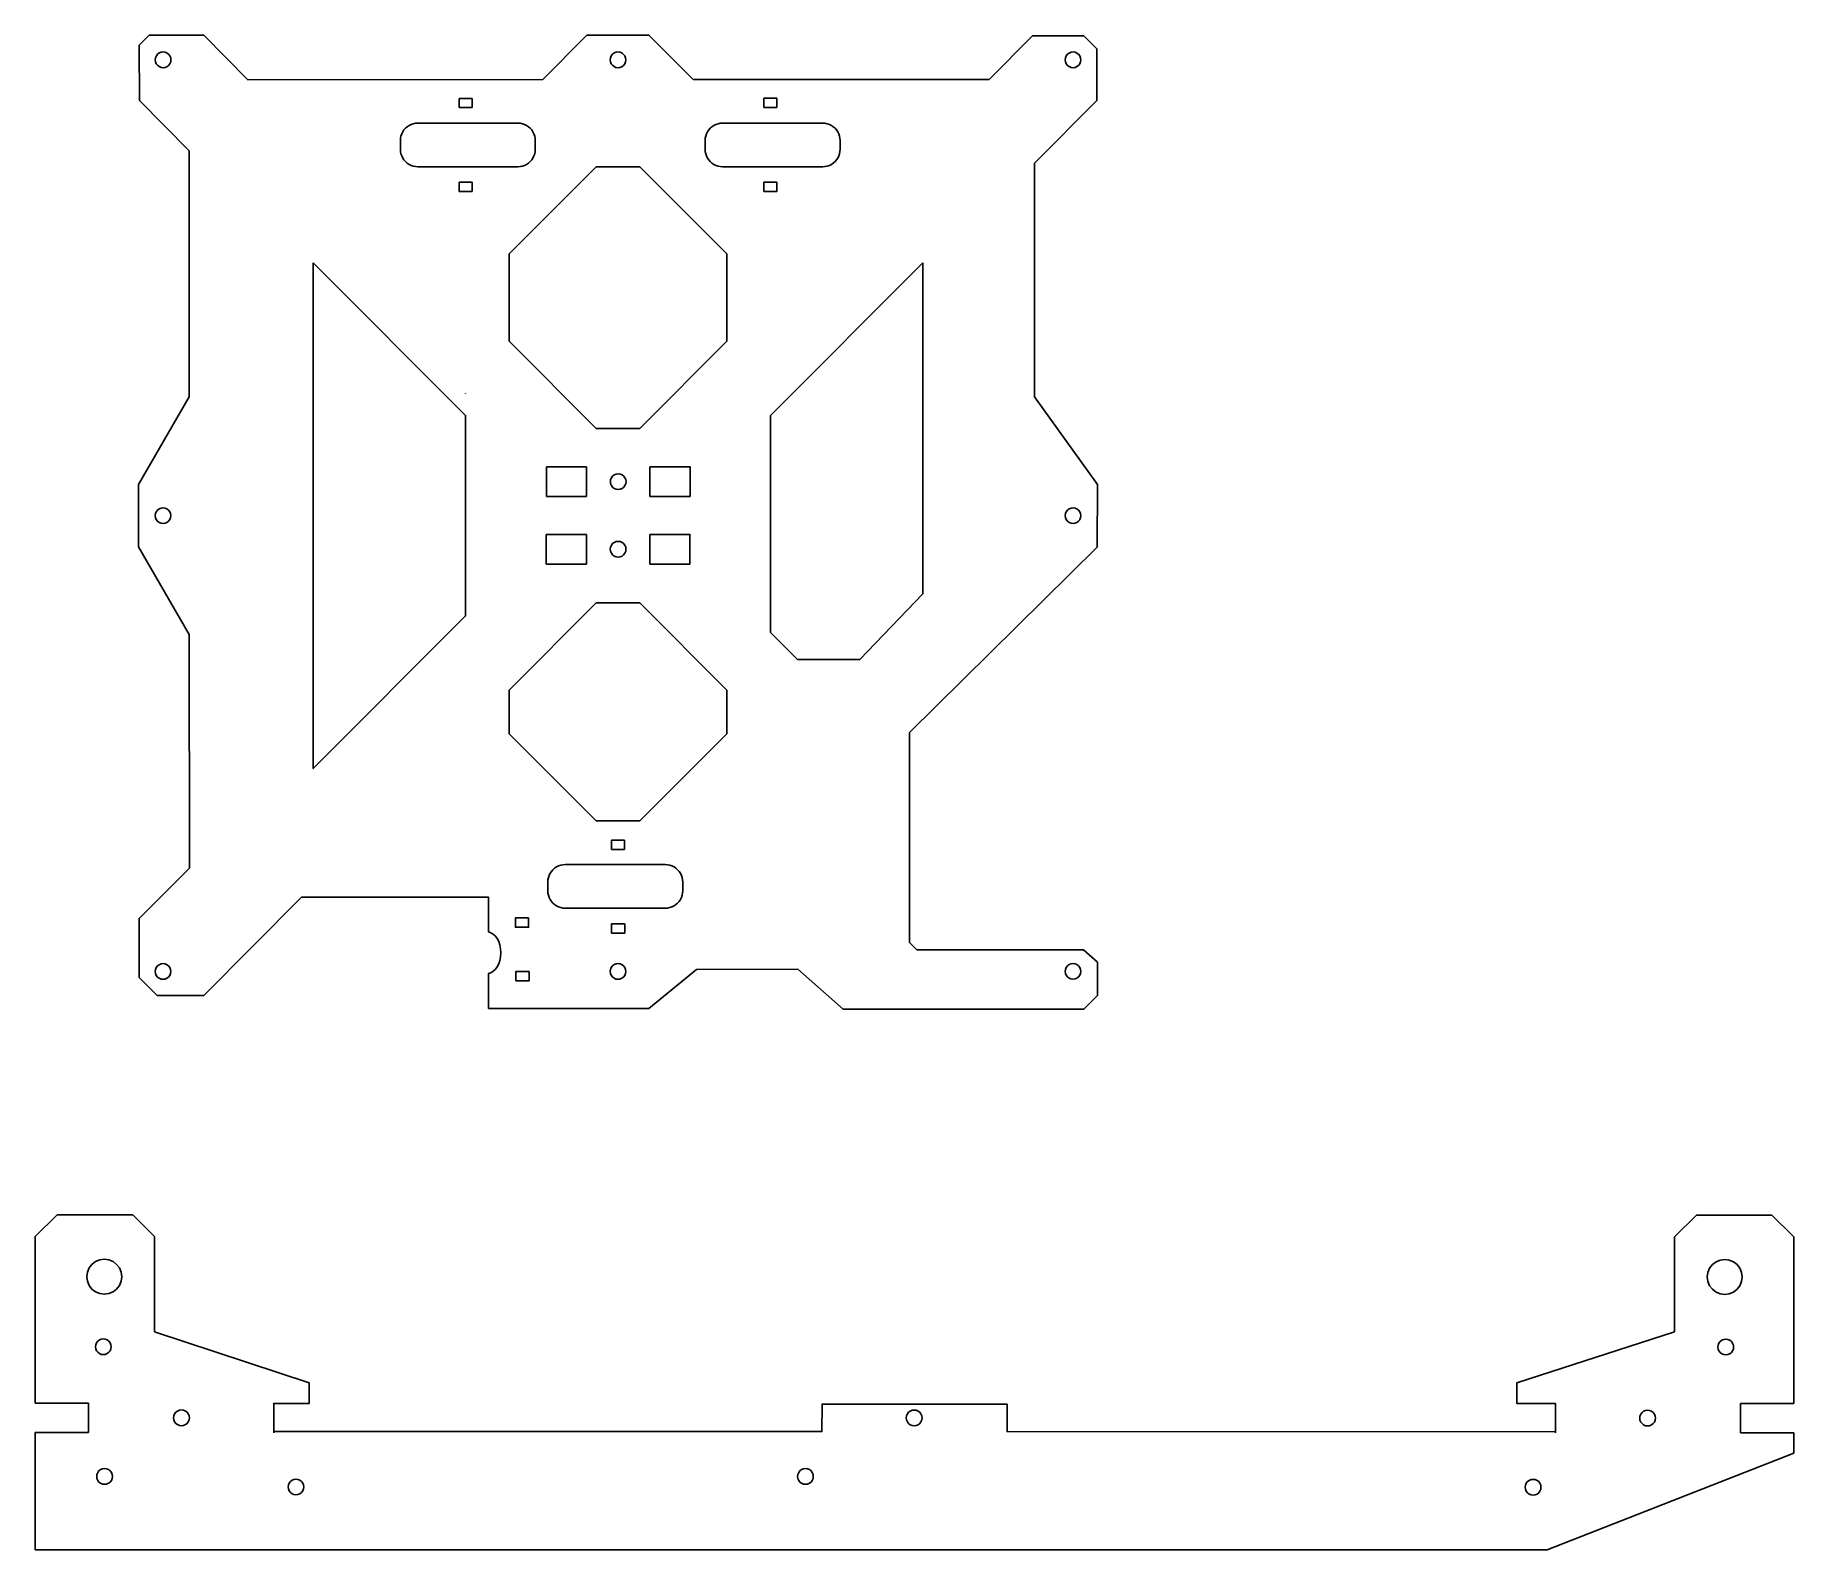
# Model space of a CAD drawing. Extents: x -201 to 202, y -27 to 321.
import ezdxf

# ---------------------------------------------------------------- set-up
doc = ezdxf.new("R2010")
doc.units = 0
doc.layers.add('Layer_1', color=7, linetype='CONTINUOUS')

msp = doc.modelspace()

# ---------------------------------------------------------------- linework, layer by layer
at = {"layer": 'Layer_1', "color": 4}
msp.add_lwpolyline([(-97.231646, 97.600207), (-60.434687, 97.574242), (-49.558487, 106.564036), (-26.308313, 106.630754), (-15.956073, 97.407421), (39.263693, 97.407421), (42.406782, 100.550502), (42.406782, 108.182722), (39.19905, 111.017136), (0.995762, 111.017136), (-0.695698, 112.733922), (-0.686808, 160.900478), (42.330641, 203.396005), (42.402069, 217.710034), (27.934229, 237.862422), (27.952065, 291.433788), (42.249812, 305.765794), (42.249812, 317.58797), (39.255802, 320.587908), (27.451575, 320.587908), (17.528484, 310.601333), (-50.29094, 310.588069), (-60.437845, 320.755181), (-74.652022, 320.755181), (-84.798956, 310.588069), (-152.393935, 310.544494), (-162.508636, 320.75408), (-175.015203, 320.75408), (-177.27505, 318.467346), (-177.258624, 305.753207), (-165.81707, 294.232472), (-165.81707, 237.862309), (-177.462688, 217.709921), (-177.462688, 203.467379), (-165.81707, 183.31499), (-165.76005, 129.782854), (-177.310429, 118.233869), (-177.310429, 104.718388), (-173.187529, 100.589476), (-162.512192, 100.589505), (-140.067874, 123.143181), (-97.200489, 123.100001), (-97.222784, 115.173451), (-96.663518, 114.950354), (-96.129114, 114.616118), (-95.645515, 114.160922), (-95.224171, 113.60311), (-94.87653, 112.927018), (-94.61404, 112.151048), (-94.44815, 111.293544), (-94.390309, 110.372879), (-94.44815, 109.452242), (-94.61404, 108.594738), (-94.87653, 107.818768), (-95.224171, 107.142676), (-95.645515, 106.584864), (-96.129114, 106.129668), (-96.663518, 105.795432), (-97.226682, 105.581536), (-97.231646, 97.600207)], dxfattribs=at)
at = {"layer": 'Layer_1', "color": 7}
for points in [[(-173.540928, 315.583656), (-173.607335, 315.118469), (-173.551342, 314.652012), (-173.376731, 314.215838), (-173.09544, 313.83989), (-172.726604, 313.549709), (-172.295368, 313.365051), (-171.831141, 313.298503), (-171.365559, 313.354637), (-170.930288, 313.529614), (-170.555073, 313.81147), (-170.265457, 314.181012), (-170.081194, 314.613122), (-170.014759, 315.078252), (-170.07078, 315.544794), (-170.245391, 315.98094), (-170.52671, 316.356888), (-170.895518, 316.647098), (-171.326754, 316.831671), (-171.790981, 316.898275), (-172.256563, 316.842141), (-172.691806, 316.667192), (-173.06702, 316.385308), (-173.356665, 316.015766), (-173.540928, 315.583656)], [(-67.975819, 316.842141), (-68.411062, 316.667192), (-68.786276, 316.385308), (-69.075893, 316.015766), (-69.260212, 315.583656), (-69.326591, 315.118469), (-69.270598, 314.651984), (-69.095987, 314.215838), (-68.814668, 313.83989), (-68.445832, 313.549709), (-68.014624, 313.365051), (-67.550397, 313.298503), (-67.084787, 313.354637), (-66.649572, 313.529614), (-66.274357, 313.81147), (-65.984713, 314.181012), (-65.800422, 314.613122), (-65.734015, 315.078252), (-65.790036, 315.544794), (-65.964647, 315.98094), (-66.245938, 316.356888), (-66.614774, 316.647098), (-67.045981, 316.831671), (-67.510208, 316.898275), (-67.975819, 316.842141)], [(35.215435, 315.998382), (35.03597, 315.564211), (34.974756, 315.098403), (35.03597, 314.632567), (35.215435, 314.198396), (35.500903, 313.825609), (35.872984, 313.539577), (36.306224, 313.359745), (36.771157, 313.298418), (37.23609, 313.359745), (37.669357, 313.539577), (38.041411, 313.825609), (38.326907, 314.198396), (38.506372, 314.632567), (38.567558, 315.098403), (38.507275, 315.517672), (38.507275, 315.564211)], [(37.23609, 316.837061), (36.771157, 316.89836), (36.306224, 316.837061), (35.872984, 316.657229), (35.500903, 316.371169), (35.215435, 315.998382)], [(37.23609, 316.837061), (37.669357, 316.657229)], [(38.506372, 315.564211), (38.326907, 315.998382), (38.041411, 316.371169), (37.669357, 316.657229)], [(-103.968764, 306.270097), (-103.968764, 304.135453)], [(-100.943266, 306.270097), (-103.968764, 306.270097)], [(-103.968764, 304.135453), (-100.943266, 304.135453)], [(-100.943266, 304.135453), (-100.943266, 306.270097)], [(-34.123788, 306.288244), (-34.123788, 304.1536)], [(-31.09829, 306.288244), (-34.123788, 306.288244)], [(-34.123788, 304.1536), (-31.09829, 304.1536)], [(-31.09829, 304.1536), (-31.09829, 306.288244)], [(-116.895541, 298.588149), (-117.126484, 298.118898), (-117.29435, 297.623429)], [(-116.261134, 299.416556), (-116.60542, 299.023166), (-116.895541, 298.588149)], [(-115.868535, 299.761573), (-116.261134, 299.416556)], [(-115.434364, 300.052205), (-115.868535, 299.761573)], [(-114.966044, 300.283656), (-115.434364, 300.052205)], [(-114.471591, 300.45186), (-114.966044, 300.283656)], [(-113.959414, 300.553883), (-114.471566, 300.45186)], [(-113.438376, 300.588145), (-113.959414, 300.553883)], [(-113.438376, 300.588145), (-90.484339, 300.588145)], [(-89.9633, 300.553883), (-90.484339, 300.588145)], [(-89.451124, 300.45186), (-89.9633, 300.553883)], [(-88.95667, 300.283656), (-89.451124, 300.45186)], [(-88.488351, 300.052205), (-88.95667, 300.283656)], [(-87.661552, 299.416556), (-88.054152, 299.761573), (-88.488351, 300.052205)], [(-87.027173, 298.588149), (-87.31727, 299.023166), (-87.661552, 299.416556)], [(-86.796203, 298.118898), (-87.027173, 298.588149)], [(-43.571246, 300.588145), (-44.092312, 300.553883), (-44.604461, 300.45186), (-45.098943, 300.283656), (-45.567262, 300.052205), (-46.001433, 299.761573), (-46.394032, 299.416556), (-46.738343, 299.023166), (-47.02844, 298.588149), (-47.259382, 298.118898), (-47.42722, 297.623429), (-47.52913, 297.110264), (-47.563251, 296.588125)], [(-43.571246, 300.588145), (-20.617266, 300.588145)], [(-16.625232, 296.588125), (-16.659381, 297.110264), (-16.761235, 297.623429), (-16.929129, 298.118898), (-17.160043, 298.588149), (-17.450168, 299.023166), (-17.794451, 299.416556), (-18.18705, 299.761573), (-18.621221, 300.052205), (-19.089568, 300.283656), (-19.58405, 300.45186), (-20.09617, 300.553883), (-20.617266, 300.588145)], [(-117.396204, 297.110264), (-117.430381, 296.588125)], [(-117.430381, 294.588214), (-117.430381, 296.588125)], [(-117.430381, 294.588214), (-117.396204, 294.066018)], [(-117.29435, 297.623429), (-117.396204, 297.110264)], [(-86.628365, 297.623429), (-86.796203, 298.118898)], [(-86.526483, 297.110264), (-86.628365, 297.623429)], [(-86.492334, 296.588125), (-86.526483, 297.110264)], [(-86.526483, 294.066018), (-86.492334, 294.588214)], [(-86.492334, 296.588125), (-86.492334, 294.588214)], [(-47.563251, 294.588214), (-47.563251, 296.588125)], [(-47.563251, 294.588214), (-47.52913, 294.066018), (-47.42722, 293.55291), (-47.259382, 293.05744), (-47.02844, 292.588161), (-46.738343, 292.153144), (-46.394032, 291.759754), (-46.001433, 291.414794), (-45.567262, 291.124105), (-45.098943, 290.892683), (-44.604461, 290.724507), (-44.092312, 290.622427), (-43.571246, 290.588193)], [(-17.794451, 291.759754), (-17.450168, 292.153144), (-17.160043, 292.588161), (-16.929129, 293.05744), (-16.761235, 293.55291), (-16.659381, 294.066018), (-16.625232, 294.588214)], [(-16.625232, 296.588125), (-16.625232, 294.588214)], [(-117.396204, 294.066018), (-117.29435, 293.55291)], [(-117.29435, 293.55291), (-117.126484, 293.05744)], [(-117.126484, 293.05744), (-116.895541, 292.588161)], [(-116.895541, 292.588161), (-116.60542, 292.153144)], [(-116.60542, 292.153144), (-116.261134, 291.759754)], [(-116.261134, 291.759754), (-115.868535, 291.414794)], [(-115.868535, 291.414794), (-115.434364, 291.124105)], [(-115.434364, 291.124105), (-114.966044, 290.892655)], [(-114.966044, 290.892655), (-114.471591, 290.724507)], [(-114.471591, 290.724507), (-113.959414, 290.622427)], [(-113.959414, 290.622427), (-113.438376, 290.588193)], [(-90.484339, 290.588193), (-113.438376, 290.588193)], [(-90.484339, 290.588193), (-89.9633, 290.622427), (-89.451124, 290.724507), (-88.95667, 290.892655)], [(-88.95667, 290.892655), (-88.488351, 291.124105)], [(-88.488351, 291.124105), (-88.054152, 291.414794)], [(-88.054152, 291.414794), (-87.661552, 291.759754)], [(-87.661552, 291.759754), (-87.31727, 292.153144), (-87.027173, 292.588161)], [(-87.027173, 292.588161), (-86.796203, 293.05744)], [(-86.796203, 293.05744), (-86.628365, 293.55291)], [(-86.628365, 293.55291), (-86.526483, 294.066018)], [(-20.617266, 290.588193), (-43.571246, 290.588193)], [(-20.617266, 290.588193), (-20.09617, 290.622427), (-19.58405, 290.724507)], [(-19.58405, 290.724507), (-19.089568, 290.892655)], [(-19.089568, 290.892655), (-18.621221, 291.124105)], [(-18.621221, 291.124105), (-18.18705, 291.414794)], [(-18.18705, 291.414794), (-17.794451, 291.759754)], [(-103.962908, 287.049663), (-103.962908, 284.915019)], [(-100.93741, 287.049663), (-103.962908, 287.049663)], [(-100.93741, 284.915019), (-100.93741, 287.049663)], [(-34.117932, 287.06781), (-34.117932, 284.933166)], [(-31.092434, 287.06781), (-34.117932, 287.06781)], [(-31.092434, 284.933166), (-31.092434, 287.06781)], [(-103.962908, 284.915019), (-100.93741, 284.915019)], [(-34.117932, 284.933166), (-31.092434, 284.933166)], [(-102.460354, 238.518278), (-102.460354, 238.588608)], [(-83.96382, 221.7906), (-83.96382, 214.990681)], [(-74.7822, 221.7906), (-83.96382, 221.7906)], [(-74.7822, 214.990681), (-74.7822, 221.7906)], [(-60.211378, 221.7906), (-60.211378, 214.990681)], [(-51.029786, 214.990681), (-51.029786, 221.7906), (-60.211378, 221.7906)], [(-69.231792, 218.857972), (-69.292922, 218.39208)], [(-69.292922, 218.39208), (-69.231651, 217.926244)], [(-69.052384, 219.292143), (-69.231792, 218.857972)], [(-69.231651, 217.926244), (-69.05213, 217.492158)], [(-68.766944, 219.66493), (-69.052384, 219.292143)], [(-68.394947, 219.951076), (-68.766944, 219.66493)], [(-67.961736, 220.130964), (-68.394947, 219.951076)], [(-67.496775, 220.192319), (-67.961736, 220.130964)], [(-67.031842, 220.131077), (-67.496775, 220.192319)], [(-66.598546, 219.95133), (-67.031842, 220.131105)], [(-66.226464, 219.665297), (-66.598546, 219.95133)], [(-65.94094, 219.292595), (-66.226464, 219.665297)], [(-66.226097, 217.119766), (-65.940686, 217.492553), (-65.761249, 217.926752)], [(-65.761418, 218.85848), (-65.94094, 219.292595)], [(-65.70012, 218.392644), (-65.761418, 218.85848)], [(-65.761249, 217.926752), (-65.70012, 218.392588)], [(-83.96382, 214.990681), (-74.7822, 214.990681)], [(-69.05213, 217.492158), (-68.766577, 217.119399)], [(-68.766577, 217.119399), (-68.394495, 216.833395)], [(-68.394495, 216.833395), (-67.961228, 216.653619)], [(-67.961228, 216.653619), (-67.496267, 216.592377)], [(-67.496267, 216.592377), (-67.031362, 216.65376)], [(-67.031362, 216.65376), (-66.598123, 216.833649)], [(-66.598123, 216.833649), (-66.226097, 217.119766)], [(-60.211378, 214.990681), (-51.029786, 214.990681)], [(-170.561536, 211.861627), (-170.93359, 212.147659), (-171.366829, 212.32752), (-171.83179, 212.388818), (-172.296723, 212.32752), (-172.729991, 212.147659), (-173.102016, 211.861627), (-173.355282, 211.522481), (-173.387512, 211.48884), (-173.566977, 211.054726), (-173.628191, 210.588861), (-173.566977, 210.122969)], [(-173.387512, 209.688855), (-173.566977, 210.122969)], [(-173.387512, 209.688855), (-173.102016, 209.316039), (-172.729991, 209.030007), (-172.296723, 208.850203), (-171.83179, 208.788876), (-171.366829, 208.850203), (-170.93359, 209.030007), (-170.561536, 209.316039), (-170.276068, 209.688855), (-170.096575, 210.122969), (-170.035361, 210.588833), (-170.096575, 211.054726), (-170.276068, 211.48884), (-170.561536, 211.861627)], [(38.326907, 211.48884), (38.041411, 211.861627), (37.669357, 212.147688), (37.23609, 212.32752), (36.771157, 212.388846), (36.306224, 212.32752), (35.872984, 212.147688), (35.500903, 211.861627), (35.215435, 211.48884), (35.03597, 211.054726), (34.974756, 210.588861), (35.03597, 210.122969), (35.215435, 209.688855), (35.500903, 209.316067), (35.872984, 209.030035), (36.306224, 208.850203)], [(36.306224, 208.850203), (36.771157, 208.788876), (37.23609, 208.850203), (37.669357, 209.030035), (38.041411, 209.316067), (38.294677, 209.655242), (38.326907, 209.688855), (38.506372, 210.122969), (38.567558, 210.588861), (38.506372, 211.054726)], [(38.326907, 211.48884), (38.506372, 211.054726)], [(-74.797243, 206.293213), (-83.978835, 206.293213)], [(-83.978835, 206.293213), (-83.978835, 199.493266), (-74.797243, 199.493266)], [(-74.797243, 199.493266), (-74.797243, 206.293213)], [(-60.226421, 206.293213), (-60.226421, 199.493266), (-51.044829, 199.493266), (-51.044829, 206.293213), (-60.226421, 206.293213)], [(-69.246835, 203.360586), (-69.307992, 202.894722)], [(-69.307992, 202.894722), (-69.246722, 202.428857)], [(-69.067426, 203.794728), (-69.246835, 203.360586)], [(-69.246722, 202.428857), (-69.067172, 201.994743)], [(-68.781986, 204.167572), (-69.067426, 203.794728)], [(-69.067172, 201.994743), (-68.781648, 201.621984)], [(-68.409989, 204.453661), (-68.781986, 204.167572)], [(-68.781648, 201.621984), (-68.409538, 201.336008)], [(-67.97675, 204.633549), (-68.409989, 204.453661)], [(-67.511845, 204.694961), (-67.97675, 204.633549)], [(-67.046884, 204.633662), (-67.511845, 204.694961)], [(-66.613588, 204.453915), (-67.046884, 204.633662)], [(-66.241507, 204.167939), (-66.613588, 204.453915)], [(-66.613137, 201.336262), (-66.24114, 201.622351)], [(-65.955982, 203.79518), (-66.241507, 204.167939)], [(-66.24114, 201.622351), (-65.955728, 201.995195)], [(-65.776433, 203.361094), (-65.955982, 203.79518)], [(-65.955728, 201.995195), (-65.77632, 202.429337)], [(-65.715162, 202.89523), (-65.776433, 203.361094)], [(-65.77632, 202.429309), (-65.715162, 202.89523)], [(-68.409538, 201.336008), (-67.97627, 201.156233)], [(-67.97627, 201.156233), (-67.511309, 201.09499)], [(-67.511309, 201.09499), (-67.046376, 201.156346)], [(-67.046376, 201.156346), (-66.613137, 201.336262)], [(-69.036923, 136.197652), (-69.036923, 134.063008)], [(-66.011425, 136.197652), (-69.036923, 136.197652)], [(-69.036923, 134.063008), (-66.011425, 134.063008)], [(-66.011425, 134.063008), (-66.011425, 136.197652)], [(-79.643168, 130.589473), (-80.164234, 130.555268), (-80.676383, 130.453188), (-81.170836, 130.284983), (-81.639156, 130.053589), (-82.073355, 129.762872), (-82.465926, 129.417884), (-82.810237, 129.024494), (-83.100333, 128.589505), (-83.331304, 128.120226), (-83.499142, 127.624785), (-83.601024, 127.111592), (-83.635201, 126.589509)], [(-79.643168, 130.589473), (-56.68916, 130.589473)], [(-53.522091, 129.024522), (-53.866374, 129.417912), (-54.258973, 129.7629), (-54.693144, 130.053589), (-55.161491, 130.284983), (-55.655945, 130.453188), (-56.168065, 130.555268), (-56.68916, 130.589473)], [(-53.231966, 128.589449), (-53.522091, 129.024522)], [(-83.635173, 124.589485), (-83.635173, 126.589509)], [(-53.001024, 128.120226), (-53.231966, 128.589449)], [(-52.697127, 126.589509), (-52.731304, 127.111592), (-52.833158, 127.624785), (-53.001024, 128.120226)], [(-52.697127, 126.589509), (-52.697127, 124.589485)], [(-83.635173, 124.589485), (-83.601024, 124.06743), (-83.499142, 123.554237), (-83.331304, 123.058768), (-83.100333, 122.589545), (-82.810237, 122.154472), (-82.465926, 121.761082), (-82.073355, 121.416122), (-81.639156, 121.125405), (-81.170836, 120.894011), (-80.676383, 120.725863), (-80.164234, 120.623783), (-79.643168, 120.589549)], [(-56.68916, 120.589549), (-56.168065, 120.623783), (-55.655945, 120.725863), (-55.161491, 120.894011), (-54.693144, 121.125433), (-54.258973, 121.41615), (-53.866374, 121.76111), (-53.522091, 122.1545), (-53.231966, 122.589545), (-53.001024, 123.058768), (-52.833158, 123.554266), (-52.731304, 124.06743), (-52.697127, 124.589513)], [(-88.031599, 118.345375), (-91.057098, 118.345375), (-91.057098, 116.21073), (-88.031599, 116.21073), (-88.031599, 118.345375)], [(-56.68916, 120.589549), (-79.643168, 120.589549)], [(-69.031067, 116.977218), (-69.031067, 114.842574)], [(-66.005569, 116.977218), (-69.031067, 116.977218)], [(-66.005569, 114.842574), (-66.005569, 116.977218)], [(-69.031067, 114.842574), (-66.005569, 114.842574)], [(-170.096575, 105.613399), (-170.035361, 106.079291), (-170.096575, 106.545156), (-170.276068, 106.97927), (-170.561536, 107.352029), (-170.93359, 107.638118), (-171.366829, 107.81795), (-171.83179, 107.879276), (-172.296723, 107.81795), (-172.729991, 107.638118), (-173.102016, 107.352029), (-173.387512, 106.97927), (-173.566977, 106.545156), (-173.628191, 106.079291), (-173.566977, 105.613399), (-173.387512, 105.179313), (-173.102016, 104.806497), (-172.729991, 104.520465), (-172.296723, 104.340605), (-171.83179, 104.279306), (-171.366829, 104.340605), (-170.93359, 104.520465), (-170.561536, 104.806497), (-170.276068, 105.179313), (-170.096575, 105.613399)], [(-87.91991, 106.074663), (-90.945408, 106.074663), (-90.945408, 103.940019), (-87.91991, 103.940019), (-87.91991, 106.074663)], [(-66.614774, 107.627958), (-67.045981, 107.812616), (-67.510208, 107.879164), (-67.975819, 107.82303), (-68.411062, 107.64808), (-68.786276, 107.366225), (-69.075893, 106.996655), (-69.260212, 106.564572), (-69.326591, 106.099414), (-69.270598, 105.6329), (-69.095987, 105.196782), (-68.814668, 104.820834), (-68.445832, 104.530625), (-68.014624, 104.345967), (-67.550397, 104.279419), (-67.084787, 104.335525), (-66.649572, 104.510474), (-66.274357, 104.792358), (-65.984713, 105.161928), (-65.800422, 105.593982), (-65.734015, 106.059169), (-65.790036, 106.525682), (-65.964647, 106.9618), (-66.245938, 107.337748), (-66.614774, 107.627958)], [(35.199487, 106.996231), (35.020021, 106.562061), (34.958807, 106.096253), (35.020021, 105.630417), (35.199487, 105.196246), (35.484954, 104.823459), (35.857036, 104.537427), (36.290275, 104.357595), (36.755208, 104.296268), (37.220141, 104.357595), (37.653409, 104.537427), (38.025459, 104.823459), (38.310955, 105.196246), (38.490421, 105.630417), (38.551606, 106.096253), (38.491324, 106.515522), (38.491324, 106.562061)], [(37.220141, 107.834911), (36.755208, 107.89621), (36.290275, 107.834911), (35.857036, 107.655079), (35.484954, 107.369019), (35.199487, 106.996231)], [(37.220141, 107.834911), (37.653409, 107.655079)], [(38.490421, 106.562061), (38.310955, 106.996231), (38.025459, 107.369019), (37.653409, 107.655079)], [(-187.301643, 32.634065), (-186.33475, 32.234354), (-185.29716, 32.098041), (-184.25957, 32.234354), (-183.292677, 32.634065), (-182.462407, 33.269884), (-181.825319, 34.098516), (-181.424817, 35.063462), (-181.288222, 36.098992), (-181.424817, 37.134522), (-181.825319, 38.099468), (-182.462407, 38.928129), (-183.292677, 39.563919), (-184.25957, 39.96363), (-185.29716, 40.099944), (-186.33475, 39.96363), (-187.301643, 39.563919), (-188.131913, 38.928129), (-188.76903, 38.099468), (-189.169531, 37.134522), (-189.306127, 36.098992), (-189.169531, 35.063462), (-188.76903, 34.098516), (-188.131913, 33.269884), (-187.301643, 32.634065)], [(188.171712, 32.573416), (187.204818, 32.173704), (186.167228, 32.037391), (185.129638, 32.173704), (184.162745, 32.573416), (183.332476, 33.209234), (182.695387, 34.037867), (182.294886, 35.002813), (182.15829, 36.038343), (182.294886, 37.073872), (182.695387, 38.038818), (183.332476, 38.867479), (184.162745, 39.503269), (185.129638, 39.902981), (186.167228, 40.039291), (187.204818, 39.902981), (188.171712, 39.503269), (189.001981, 38.867479), (189.639098, 38.038818), (190.0396, 37.073872), (190.176195, 36.038343), (190.0396, 35.002813), (189.639098, 34.037867), (189.001981, 33.209234), (188.171712, 32.573416)], [(-187.274211, 19.567233), (-187.093984, 19.133034), (-186.807303, 18.760162), (-186.433669, 18.474017), (-185.998567, 18.294157), (-185.531658, 18.232801), (-185.06475, 18.294157), (-184.629648, 18.474017), (-184.256014, 18.760162), (-183.969333, 19.133034), (-183.789106, 19.567233), (-183.727638, 20.033235), (-183.789106, 20.499243), (-183.969333, 20.933471), (-184.256014, 21.306343), (-184.629648, 21.592459), (-185.06475, 21.77232), (-185.531658, 21.833703), (-185.998567, 21.77232), (-186.433669, 21.592459), (-186.807303, 21.306343), (-187.093984, 20.933471), (-187.274211, 20.499243), (-187.335679, 20.033235), (-187.274211, 19.567233)], [(188.14428, 19.506583), (187.964053, 19.072384), (187.677371, 18.699512), (187.303737, 18.413367), (186.868635, 18.233507), (186.401727, 18.172152), (185.934818, 18.233507), (185.499716, 18.413367), (185.126082, 18.699512), (184.839401, 19.072384), (184.659174, 19.506583), (184.597706, 19.972589), (184.659174, 20.438594), (184.839401, 20.872821), (185.126082, 21.24569), (185.499716, 21.53181), (185.934818, 21.71167), (186.401727, 21.773053), (186.868635, 21.71167), (187.303737, 21.53181), (187.677371, 21.24569), (187.964053, 20.872821), (188.14428, 20.438594), (188.205748, 19.972589), (188.14428, 19.506583)], [(-166.703372, 5.300391), (-167.138474, 5.480252), (-167.605383, 5.541579), (-168.072291, 5.480252), (-168.507393, 5.300391), (-168.881027, 5.014246), (-169.167708, 4.641374), (-169.347936, 4.207147), (-169.409404, 3.741167), (-169.347936, 3.275165), (-169.167708, 2.840938), (-168.881027, 2.468066), (-168.507393, 2.181949), (-168.072291, 2.00206), (-167.605383, 1.940705), (-167.138474, 2.00206), (-166.703372, 2.181949), (-166.329738, 2.468066), (-166.043057, 2.840938), (-165.86283, 3.275165), (-165.801362, 3.741167), (-165.86283, 4.207147), (-166.043057, 4.641374), (-166.329738, 5.014246), (-166.703372, 5.300391)], [(-0.552292, 5.288425), (-0.11719, 5.468285), (0.349718, 5.529612), (0.816627, 5.468285), (1.251729, 5.288425), (1.625363, 5.00228), (1.912044, 4.629408), (2.092271, 4.195178), (2.153739, 3.729204), (2.092271, 3.263199), (1.912044, 2.828971), (1.625363, 2.456099), (1.251729, 2.169983), (0.816627, 1.990094), (0.349718, 1.928739), (-0.11719, 1.990094), (-0.552292, 2.169983), (-0.925926, 2.456099), (-1.212607, 2.828971), (-1.392834, 3.263199), (-1.454302, 3.729204), (-1.392834, 4.195178), (-1.212607, 4.629408), (-0.925926, 5.00228), (-0.552292, 5.288425)], [(167.573441, 5.239742), (168.008543, 5.419602), (168.475451, 5.480929), (168.94236, 5.419602), (169.377462, 5.239742), (169.751096, 4.953597), (170.037777, 4.580725), (170.218004, 4.146498), (170.279472, 3.680521), (170.218004, 3.214515), (170.037777, 2.780288), (169.751096, 2.407416), (169.377462, 2.121299), (168.94236, 1.941411), (168.475451, 1.880056), (168.008543, 1.941411), (167.573441, 2.121299), (167.199807, 2.407416), (166.913125, 2.780288), (166.732898, 3.214515), (166.67143, 3.680521), (166.732898, 4.146498), (166.913125, 4.580725), (167.199807, 4.953597), (167.573441, 5.239742)], [(-201.12802, -4.310799), (-201.142132, -26.500107), (145.440586, -26.525224), (201.998032, -4.37159)], [(-186.142387, -8.144142), (-185.708245, -7.964335)], [(-185.708245, -7.964335), (-185.242381, -7.90298)], [(-185.242381, -7.90298), (-184.776516, -7.964335)], [(-184.776516, -7.964335), (-184.342374, -8.144142)], [(-25.465318, -8.144142), (-25.031203, -7.964335)], [(-25.031203, -7.964335), (-24.565339, -7.90298)], [(-24.565339, -7.90298), (-24.099447, -7.964335)], [(-24.099447, -7.964335), (-23.665332, -8.144142)], [(-187.042366, -9.702993), (-186.981039, -9.237129)], [(-186.981039, -10.168858), (-187.042366, -9.702993)], [(-186.981039, -9.237129), (-186.801235, -8.802987)], [(-186.801235, -10.603), (-186.981039, -10.168858)], [(-186.801235, -8.802987), (-186.515175, -8.430199)], [(-186.515175, -10.975787), (-186.801235, -10.603)], [(-186.515175, -8.430199), (-186.142387, -8.144142)], [(-186.142387, -11.261848), (-186.515175, -10.975787)], [(-185.708245, -11.441652), (-186.142387, -11.261848)], [(-185.242381, -11.502979), (-185.708245, -11.441652)], [(-184.776516, -11.441652), (-185.242381, -11.502979)], [(-184.342374, -11.261848), (-184.776516, -11.441652)], [(-184.342374, -8.144142), (-183.969587, -8.430199)], [(-183.969587, -10.975787), (-184.342374, -11.261848)], [(-183.969587, -8.430199), (-183.683526, -8.802987)], [(-183.683526, -10.603), (-183.969587, -10.975787)], [(-183.683526, -8.802987), (-183.503722, -9.237129)], [(-183.503722, -10.168858), (-183.683526, -10.603)], [(-183.503722, -9.237129), (-183.442367, -9.702993)], [(-183.442367, -9.702993), (-183.503722, -10.168858)], [(-143.16745, -12.107047), (-143.105982, -11.64107)], [(-143.105982, -11.64107), (-142.925755, -11.206815)], [(-142.925755, -11.206815), (-142.639074, -10.833943)], [(-142.639074, -10.833943), (-142.26544, -10.547826)], [(-142.26544, -10.547826), (-141.830338, -10.367965)], [(-141.830338, -10.367965), (-141.363429, -10.306639)], [(-141.363429, -10.306639), (-140.896492, -10.367965)], [(-140.896492, -10.367965), (-140.461419, -10.547826)], [(-140.461419, -10.547826), (-140.087785, -10.833943)], [(-140.087785, -10.833943), (-139.801103, -11.206815)], [(-139.801103, -11.206815), (-139.620876, -11.64107)], [(-139.620876, -11.64107), (-139.559408, -12.107047)], [(-26.365324, -9.702993), (-26.303997, -9.237129)], [(-26.303997, -10.168858), (-26.365324, -9.702993)], [(-26.303997, -9.237129), (-26.124165, -8.802987)], [(-26.124165, -10.603), (-26.303997, -10.168858)], [(-26.124165, -8.802987), (-25.838105, -8.430199)], [(-25.838105, -10.975787), (-26.124165, -10.603)], [(-25.838105, -8.430199), (-25.465318, -8.144142)], [(-25.465318, -11.261848), (-25.838105, -10.975787)], [(-25.031203, -11.441652), (-25.465318, -11.261848)], [(-24.565339, -11.502979), (-25.031203, -11.441652)], [(-24.099447, -11.441652), (-24.565339, -11.502979)], [(-23.665332, -11.261848), (-24.099447, -11.441652)], [(-23.665332, -8.144142), (-23.292545, -8.430199)], [(-23.292545, -10.975787), (-23.665332, -11.261848)], [(-23.292545, -8.430199), (-23.006485, -8.802987)], [(-23.006485, -10.603), (-23.292545, -10.975787)], [(-23.006485, -8.802987), (-22.826653, -9.237129)], [(-22.826653, -10.168858), (-23.006485, -10.603)], [(-22.826653, -9.237129), (-22.765326, -9.702993)], [(-22.765326, -9.702993), (-22.826653, -10.168858)], [(140.490945, -11.701719), (140.429477, -12.167697)], [(140.671172, -11.267464), (140.490945, -11.701719)], [(140.957853, -10.894592), (140.671172, -11.267464)], [(141.331487, -10.608475), (140.957853, -10.894592)], [(141.766561, -10.428618), (141.331487, -10.608475)], [(142.233498, -10.367288), (141.766561, -10.428618)], [(142.700406, -10.428618), (142.233498, -10.367288)], [(143.135508, -10.608475), (142.700406, -10.428618)], [(143.509142, -10.894592), (143.135508, -10.608475)], [(143.795823, -11.267464), (143.509142, -10.894592)], [(143.97605, -11.701719), (143.795823, -11.267464)], [(144.037518, -12.167697), (143.97605, -11.701719)], [(-143.105982, -12.573052), (-143.16745, -12.107047)], [(-142.925755, -13.007279), (-143.105982, -12.573052)], [(-142.639074, -13.380151), (-142.925755, -13.007279)], [(-142.26544, -13.666268), (-142.639074, -13.380151)], [(-141.830338, -13.846129), (-142.26544, -13.666268)], [(-141.363429, -13.907512), (-141.830338, -13.846129)], [(-140.896492, -13.846129), (-141.363429, -13.907512)], [(-140.461419, -13.666268), (-140.896492, -13.846129)], [(-140.087785, -13.380151), (-140.461419, -13.666268)], [(-139.801103, -13.007279), (-140.087785, -13.380151)], [(-139.620876, -12.573052), (-139.801103, -13.007279)], [(-139.559408, -12.107047), (-139.620876, -12.573052)], [(140.429477, -12.167697), (140.490945, -12.633702)], [(140.490945, -12.633702), (140.671172, -13.067932)], [(140.671172, -13.067932), (140.957853, -13.440804)], [(140.957853, -13.440804), (141.331487, -13.726918)], [(141.331487, -13.726918), (141.766561, -13.906778)], [(141.766561, -13.906778), (142.233498, -13.968161)], [(142.233498, -13.968161), (142.700406, -13.906778)], [(142.700406, -13.906778), (143.135508, -13.726918)], [(143.135508, -13.726918), (143.509142, -13.440804)], [(143.509142, -13.440804), (143.795823, -13.067932)], [(143.795823, -13.067932), (143.97605, -12.633702)], [(143.97605, -12.633702), (144.037518, -12.167697)]]:
    msp.add_lwpolyline(points, dxfattribs=at)
at = {"layer": 'Layer_1', "color": 6}
for points in [[(-92.480328, 270.588403), (-72.52033, 290.588193)], [(-72.52033, 290.588193), (-62.540304, 290.588193)], [(-62.540304, 290.588193), (-42.580279, 270.588403)], [(-92.480328, 250.588499), (-92.480328, 270.588403)], [(-42.580279, 270.588403), (-42.580279, 250.588499)], [(-137.390378, 268.588407), (-137.390378, 152.589316), (-102.460354, 187.589048), (-102.460354, 233.588674), (-137.390378, 268.588407)], [(2.329773, 268.588407), (2.329773, 192.669923), (-12.107596, 177.620677), (-26.394863, 177.6235), (-32.60028, 183.833884), (-32.60028, 233.589154)], [(2.329773, 268.588407), (-32.60028, 233.588674)], [(-72.52033, 230.588708), (-92.480328, 250.588499)], [(-42.580279, 250.588499), (-62.540304, 230.588708)], [(-62.540304, 230.588708), (-72.52033, 230.588708)], [(-92.480328, 170.589167), (-72.52033, 190.589014)], [(-72.52033, 190.589014), (-62.540304, 190.589014)], [(-62.540304, 190.589014), (-42.580279, 170.589167)], [(-92.480328, 160.589244), (-92.480328, 170.589167)], [(-42.580279, 170.589167), (-42.580279, 160.589244)], [(-72.52033, 140.589396), (-92.480328, 160.589244)], [(-42.580279, 160.589244), (-62.540304, 140.589396)], [(-82.430112, 150.518962), (-82.500301, 150.518962)], [(-52.560277, 150.518962), (-52.630522, 150.518962)], [(-62.540304, 140.589396), (-72.52033, 140.589396)]]:
    msp.add_lwpolyline(points, dxfattribs=at)
at = {"layer": 'Layer_1', "color": 5}
for points in [[(-42.580279, 250.588499), (-42.580279, 250.518198)], [(-201.12802, 45.301215), (-196.116854, 50.302418)], [(-178.782624, 50.302418), (-196.116854, 50.302418)], [(-178.782624, 50.302418), (-173.77143, 45.301215)], [(179.652693, 50.241769), (174.641499, 45.240565)], [(179.652693, 50.241769), (196.986923, 50.241769)], [(201.998089, 45.240565), (196.986923, 50.241769)], [(-201.12802, 7.091741), (-201.12802, 45.301215)], [(-173.77143, 45.301215), (-173.774252, 23.479877), (-138.29985, 11.730881), (-138.299907, 7.029525), (-146.458274, 7.029525), (-146.458274, 0.328356)], [(174.641499, 23.465935), (174.641499, 45.240565)], [(201.998089, 7.031091), (201.998089, 45.240565)], [(174.641499, 23.465935), (138.484034, 11.732462), (138.484034, 7.031091), (147.349396, 7.031091), (147.349396, 0.329922)], [(-188.90523, 7.091741), (-201.12802, 7.091741)], [(-188.90523, 0.390571), (-188.90523, 7.091741)], [(147.349396, 0.555968), (21.650075, 0.588392), (21.650075, 6.883921), (-20.775828, 6.883921), (-20.778651, 0.586561), (-146.479836, 0.616617)], [(189.775298, 7.031091), (201.998089, 7.031091)], [(189.775298, 0.329922), (189.775298, 7.031091)], [(-201.12802, 0.390571), (-188.90523, 0.390571)], [(-201.12802, -4.310799), (-201.12802, 0.390571)], [(201.998089, 0.329922), (189.775298, 0.329922)], [(201.998089, -4.371449), (201.998089, 0.329922)]]:
    msp.add_lwpolyline(points, dxfattribs=at)

doc.saveas('drawing.dxf')
